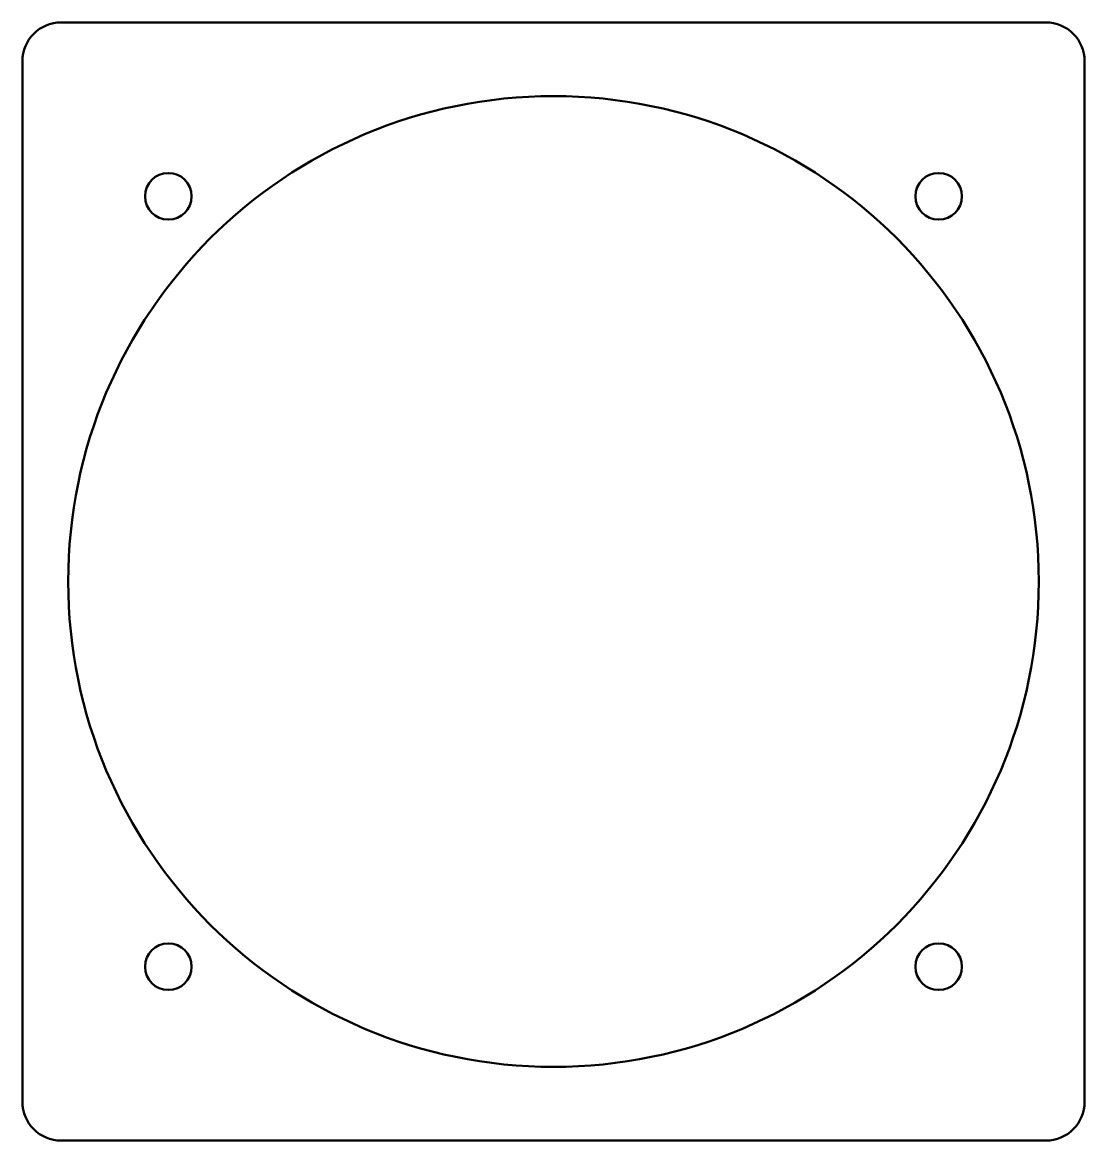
# Model space of a CAD drawing. Header units: inches. Extents: x 6.82 to 10.24, y 4.82 to 8.42.
import ezdxf

# ---------------------------------------------------------------- set-up
doc = ezdxf.new("R2010")
doc.units = ezdxf.units.IN
doc.header["$LTSCALE"] = 0.75
doc.header["$MEASUREMENT"] = 0
doc.layers.add('Visible', color=7, linetype='Continuous', lineweight=50)

msp = doc.modelspace()

# ---------------------------------------------------------------- linework, layer by layer
at = {"layer": 'Visible', "extrusion": (0, 1, 0)}
for p, q in [((10.119897, 8.423112), (6.949897, 8.423112)), ((6.824897, 8.298112), (6.824897, 4.948112)), ((10.244897, 4.948112), (10.244897, 8.298112)), ((6.949897, 4.823112), (10.119897, 4.823112))]:
    msp.add_line(p, q, dxfattribs=at)
at = {"layer": 'Visible'}
for centre, radius in [((8.534897, 6.623112), 1.5625), ((7.294897, 7.863112), 0.075), ((9.774897, 7.863112), 0.075), ((7.294897, 5.383112), 0.075), ((9.774897, 5.383112), 0.075)]:
    msp.add_circle(centre, radius, dxfattribs=at)
at = {"layer": 'Visible', "extrusion": (1e-16, 0, -1)}
for centre, start, end in [((-6.949897, 8.298112), 0, 90), ((-10.119897, 8.298112), 90, 180), ((-6.949897, 4.948112), 270, 0), ((-10.119897, 4.948112), 180, 270)]:
    msp.add_arc(centre, 0.125, start, end, dxfattribs=at)

doc.saveas('drawing.dxf')
